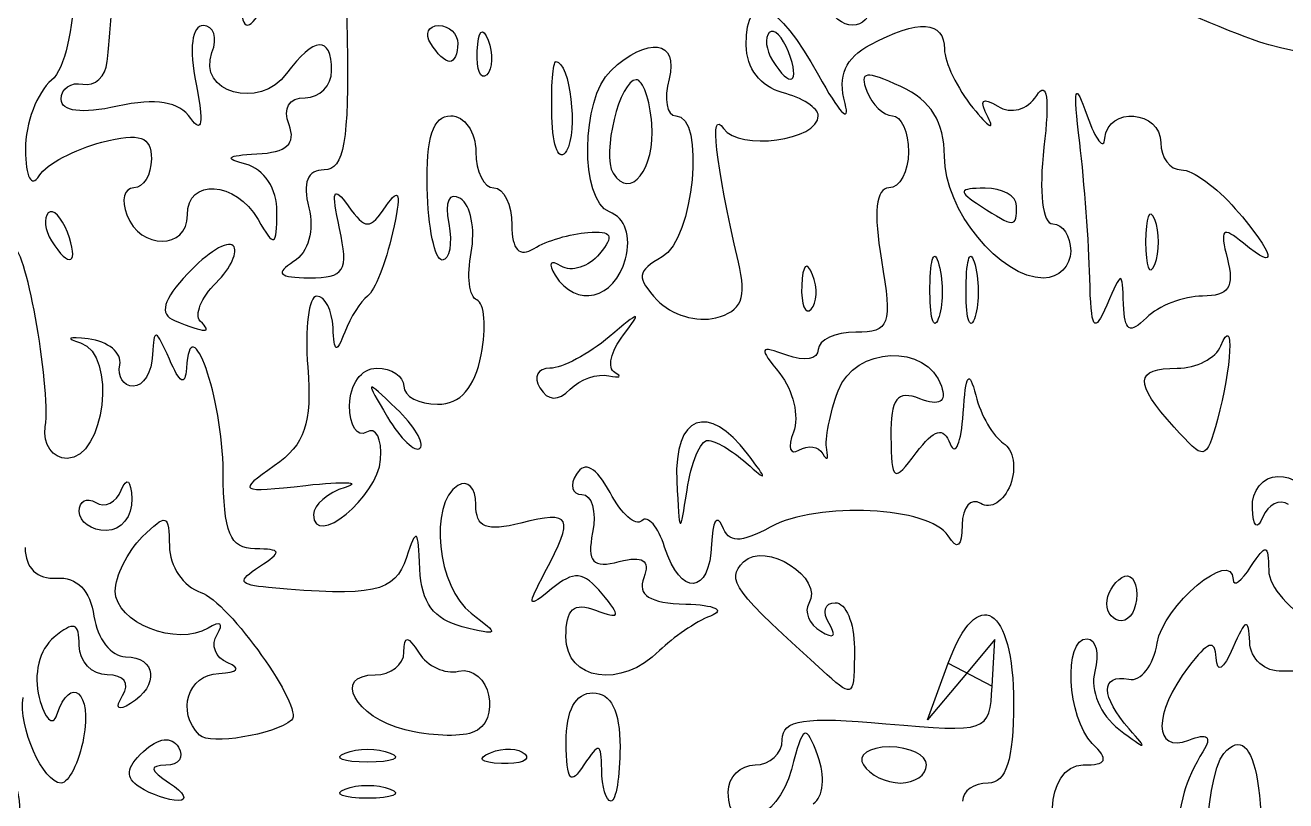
# Model space of a CAD drawing. Extents: x 0 to 213, y 0 to 77.
# Drawn here: x 35.63 to 60.3, y 46.57 to 61.74 of the extents above; entities that cross this region are included whole.
import ezdxf

# ---------------------------------------------------------------- set-up
doc = ezdxf.new("R2010")
doc.units = 0
doc.layers.get('0').update_dxf_attribs({"linetype": 'CONTINUOUS'})

msp = doc.modelspace()

# ---------------------------------------------------------------- linework, layer by layer
at = {"color": 7}
for points in [[(43.568056, 61.383333), (43.568056, 61.383333)], [(44.477875, 61.236341), (44.477853, 61.236341)], [(50.568959, 61.222159), (50.568959, 61.222159)], [(45.938993, 59.951047), (45.938993, 59.951047)], [(47.895437, 59.813317), (47.895437, 59.813317)], [(55.033333, 58.208333), (55.033333, 58.208333)], [(57.736415, 57.94375), (57.736415, 57.94375)], [(36.457848, 57.694381), (36.457848, 57.694381)], [(51.040964, 56.863368), (51.040987, 56.863368)], [(56.465357, 56.797222), (56.465357, 56.797222)], [(53.338214, 56.620833), (53.338219, 56.620833)], [(54.043769, 56.620833), (54.043775, 56.620833)], [(39.05754, 55.957276), (39.05754, 55.957275)], [(47.050627, 54.887191), (47.050627, 54.887195)], [(42.890271, 54.247983), (42.890271, 54.247983)], [(58.117102, 53.880901), (58.117102, 53.880901)], [(48.989, 53.622222), (48.988988, 53.622222)], [(36.688889, 52.231931), (36.688889, 52.231931)], [(59.647297, 52.299306), (59.647297, 52.299306)], [(56.797222, 50.426402), (56.797222, 50.426402)], [(54.554569, 48.811544), (54.604974, 49.72649), (53.94837, 48.940328), (53.291765, 48.154167), (53.697291, 49.265101)], [(51.329167, 49.036111), (51.329167, 49.036111)], [(43.065042, 47.958473), (43.065042, 47.958474)], [(39.044623, 47.856307), (39.044623, 47.856295)], [(41.892361, 47.50586), (41.892361, 47.50586)], [(44.736633, 47.513192), (44.736631, 47.513198)], [(46.914043, 47.184028), (46.914043, 47.184028)], [(53.269444, 47.272222), (53.269444, 47.272222)], [(37.874454, 46.836652), (37.874454, 46.836652)], [(41.892361, 46.800304), (41.892361, 46.800304)]]:
    msp.add_lwpolyline(points, close=True, dxfattribs=at)
for points in [[(59.972222, 61.357304), (59.099097, 61.593349), (55.209722, 63.349238), (51.329167, 65.25928)], [(36.247917, 63.619615), (36.770036, 63.937829), (36.675167, 61.105558), (36.149082, 60.668946)], [(41.159752, 63.852778), (41.246896, 61.590003), (41.333183, 61.394886), (41.627778, 62.794444)], [(41.627778, 62.794444), (41.836388, 63.785514), (41.896837, 63.524456), (41.934116, 61.471528)], [(58.919943, 62.677098), (60.996506, 61.83452), (65.593116, 61.53368), (68.179059, 62.071106)], [(49.741658, 61.350306), (49.741658, 62.48347), (50.352424, 62.231057), (51.155569, 60.765972)], [(37.236039, 61.030556), (37.264063, 61.321597), (37.311158, 61.846904), (37.340712, 62.197903)], [(39.863889, 62.068069), (39.863889, 61.560622), (40.116749, 61.672442), (40.351273, 62.2836)], [(52.211111, 62.265278), (52.211111, 61.666202), (51.658687, 61.555716), (51.329167, 62.088889)], [(39.119231, 61.736111), (38.890956, 61.736111), (38.835894, 61.297452), (38.975318, 60.589583)], [(39.287046, 61.209918), (39.398101, 61.499324), (39.322587, 61.736111), (39.119231, 61.736111)], [(43.568056, 61.383333), (43.448139, 61.577361), (43.518145, 61.736111), (43.723622, 61.736111)], [(43.723622, 61.736111), (43.929102, 61.736111), (44.097222, 61.577361), (44.097222, 61.383333)], [(44.477853, 61.236341), (44.494786, 61.647307), (44.578372, 61.7309), (44.690987, 61.449478)], [(50.568959, 61.222159), (50.454063, 61.521569), (50.284397, 61.690881), (50.191927, 61.598408)], [(52.170957, 61.361848), (53.109825, 61.864312), (53.622222, 61.833427), (53.622222, 61.274371)], [(70.379167, 61.750557), (67.543753, 60.829577), (62.61341, 60.643272), (59.972222, 61.357304)], [(41.627778, 60.854167), (41.627778, 61.548083), (41.280317, 61.525457), (40.747544, 60.796847)], [(41.934116, 61.471528), (41.970153, 59.486911), (41.8694, 58.913889), (41.484415, 58.913889)], [(44.690987, 61.449478), (44.792892, 61.194817), (44.780361, 60.890546), (44.66316, 60.77332)], [(47.091507, 60.854167), (47.814859, 61.536673), (48.430172, 61.449634), (48.232255, 60.692802)], [(50.191927, 61.598408), (50.099454, 61.505935), (50.128435, 61.260963), (50.256327, 61.054026)], [(40.747544, 60.796847), (40.222399, 60.078669), (38.987024, 60.428069), (39.287046, 61.209918)], [(43.941653, 61.030556), (43.856092, 61.030556), (43.687972, 61.189306), (43.568056, 61.383333)], [(44.097222, 61.383333), (44.097222, 61.189306), (44.027217, 61.030556), (43.941653, 61.030556)], [(44.66316, 60.77332), (44.545933, 60.656096), (44.462556, 60.864455), (44.477875, 61.236341)], [(50.447214, 60.427217), (50.02508, 60.537608), (49.741658, 60.908411), (49.741658, 61.350306)], [(50.256327, 61.054026), (50.604183, 60.491183), (50.807499, 60.600527), (50.568959, 61.222159)], [(51.676213, 60.21532), (51.531512, 60.761572), (51.676303, 61.097118), (52.170957, 61.361848)], [(53.622222, 61.274371), (53.622222, 61.020414), (53.872119, 60.504476), (54.177551, 60.127843)], [(36.760604, 60.589583), (36.994081, 60.541076), (37.208023, 60.739514), (37.236039, 61.030556)], [(45.938993, 59.951047), (45.922116, 60.544777), (45.958551, 61.030556), (46.019949, 61.030556)], [(46.019949, 61.030556), (46.293605, 61.030556), (46.454907, 59.656642), (46.224938, 59.284544)], [(41.10968, 60.325), (41.394634, 60.325), (41.627778, 60.563125), (41.627778, 60.854167)], [(47.065796, 58.092285), (46.485525, 58.314957), (46.504005, 60.299833), (47.091507, 60.854167)], [(48.232255, 60.692802), (48.12862, 60.296483), (48.187712, 59.972222), (48.363573, 59.972222)], [(51.155569, 60.765972), (51.554439, 60.038368), (51.788729, 59.790574), (51.676213, 60.21532)], [(52.766598, 60.542672), (52.079931, 60.860967), (51.952062, 60.844009), (52.101538, 60.454477)], [(36.149082, 60.668946), (35.863894, 60.432261), (35.632985, 59.821484), (35.635957, 59.311665)], [(36.336111, 60.29697), (36.336111, 60.506414), (36.527133, 60.63809), (36.760604, 60.589583)], [(38.975318, 60.589583), (39.124752, 59.830901), (39.089471, 59.604983), (38.871031, 59.921737)], [(47.5892, 60.677778), (47.269561, 60.677778), (46.908822, 59.21648), (47.137227, 58.846913)], [(47.895437, 59.813317), (47.856086, 60.288771), (47.71828, 60.677778), (47.5892, 60.677778)], [(52.101538, 60.454477), (52.203322, 60.189237), (52.428363, 59.972222), (52.601633, 59.972222)], [(53.619471, 59.178472), (53.617777, 59.857831), (53.361912, 60.266723), (52.766598, 60.542672)], [(55.428879, 60.367998), (55.630278, 60.677203), (55.681304, 60.308426), (55.569064, 59.354861)], [(56.269145, 59.443056), (56.136311, 60.561887), (56.166368, 60.671492), (56.414255, 59.972222)], [(37.438513, 60.15829), (36.735131, 60.003801), (36.336111, 60.053997), (36.336111, 60.29697)], [(38.871031, 59.921737), (38.644139, 60.250741), (38.19621, 60.324708), (37.438513, 60.15829)], [(40.794646, 59.795833), (40.670957, 60.11817), (40.794082, 60.325), (41.10968, 60.325)], [(51.152769, 59.972222), (51.152769, 60.12099), (50.835269, 60.325738), (50.447214, 60.427217)], [(54.47582, 59.938535), (54.297535, 60.28218), (54.355659, 60.349409), (54.665488, 60.157922)], [(54.665488, 60.157922), (54.925369, 59.997308), (55.244664, 60.085174), (55.428879, 60.367998)], [(43.499021, 58.561111), (43.477347, 59.546373), (43.61616, 59.972222), (43.958993, 59.972222)], [(43.958993, 59.972222), (44.229045, 59.972222), (44.45, 59.654722), (44.45, 59.266667)], [(46.224938, 59.284544), (46.08298, 59.054852), (45.956065, 59.350681), (45.938993, 59.951047)], [(48.363573, 59.972222), (48.948676, 59.972222), (48.717714, 57.557081), (48.099523, 57.211126)], [(49.590424, 57.111234), (49.134457, 59.067568), (49.014925, 60.136666), (49.298643, 59.720903)], [(49.298643, 59.720903), (49.600477, 59.278595), (51.152769, 59.489002), (51.152769, 59.972222)], [(52.601633, 59.972222), (52.774901, 59.972222), (52.916667, 59.654722), (52.916667, 59.266667)], [(54.177551, 60.127843), (54.482977, 59.75121), (54.617205, 59.666021), (54.47582, 59.938535)], [(56.414255, 59.972222), (56.586205, 59.487153), (56.742719, 59.288715), (56.762057, 59.53125)], [(56.762057, 59.53125), (56.812406, 60.162615), (57.855556, 60.078481), (57.855556, 59.443056)], [(40.166217, 59.225744), (40.75207, 59.254577), (40.937719, 59.422992), (40.794646, 59.795833)], [(47.137227, 58.846913), (47.472704, 58.304096), (47.968086, 58.935501), (47.895437, 59.813317)], [(37.133395, 59.45333), (37.886925, 59.642454), (38.1, 59.570855), (38.1, 59.128522)], [(35.635957, 59.311665), (35.639146, 58.769491), (35.750413, 58.556158), (35.904074, 58.797725)], [(35.904074, 58.797725), (36.048569, 59.024876), (36.601764, 59.319898), (37.133395, 59.45333)], [(39.952083, 59.023488), (39.508187, 59.13949), (39.568354, 59.19632), (40.166217, 59.225744)], [(44.45, 59.266667), (44.45, 58.878611), (44.60875, 58.561111), (44.802778, 58.561111)], [(52.916667, 59.266667), (52.916667, 58.878611), (52.743964, 58.561111), (52.532878, 58.561111)], [(55.569064, 59.354861), (55.466214, 58.481031), (55.53841, 57.855556), (55.742129, 57.855556)], [(56.465357, 56.797222), (56.449581, 57.476319), (56.361288, 58.666944), (56.269145, 59.443056)], [(57.855556, 59.443056), (57.855556, 59.152014), (58.035373, 58.913889), (58.255146, 58.913889)], [(38.1, 59.128522), (38.1, 58.816446), (37.946231, 58.561111), (37.758291, 58.561111)], [(40.558717, 58.094272), (40.564898, 58.535158), (40.306546, 58.930857), (39.952083, 59.023488)], [(55.5625, 56.797222), (54.708902, 56.797222), (53.622448, 58.128706), (53.619471, 59.178472)], [(38.805556, 58.031944), (38.805556, 58.759176), (39.748494, 58.699037), (40.188408, 57.94375)], [(41.484415, 58.913889), (41.153904, 58.913889), (41.053024, 58.666292), (41.182225, 58.172224)], [(58.255146, 58.913889), (58.474923, 58.913889), (58.951173, 58.572099), (59.313479, 58.154355)], [(37.758291, 58.561111), (37.570356, 58.561111), (37.507966, 58.322986), (37.619646, 58.031944)], [(41.782354, 57.767361), (41.618002, 58.520714), (41.655918, 58.619253), (41.952023, 58.208333)], [(42.696827, 58.208333), (42.964811, 58.59846), (42.996886, 58.459419), (42.818897, 57.679167)], [(43.793385, 57.15), (43.648554, 57.15), (43.51609, 57.785), (43.499021, 58.561111)], [(44.148883, 58.352793), (43.926774, 58.490064), (43.835814, 58.297027), (43.919019, 57.864978)], [(44.802778, 58.561111), (44.996806, 58.561111), (45.155556, 58.234242), (45.155556, 57.834736)], [(52.532878, 58.561111), (52.28058, 58.561111), (52.230771, 58.077659), (52.3875, 57.15)], [(54.415972, 58.555709), (53.888375, 58.551092), (53.875551, 58.500584), (54.327778, 58.208333)], [(55.033333, 58.208333), (55.033333, 58.402361), (54.755519, 58.55868), (54.415972, 58.555709)], [(44.358106, 57.297344), (44.445191, 57.752901), (44.35105, 58.227854), (44.148883, 58.352793)], [(36.080816, 58.07063), (35.988343, 57.978157), (36.017324, 57.733185), (36.145216, 57.526249)], [(36.457848, 57.694381), (36.342952, 57.993791), (36.173286, 58.163103), (36.080816, 58.07063)], [(37.619646, 58.031944), (37.883358, 57.344727), (38.805556, 57.344727), (38.805556, 58.031944)], [(40.188408, 57.94375), (40.512069, 57.388063), (40.54906, 57.4031), (40.558717, 58.094272)], [(41.182225, 58.172224), (41.295856, 57.737701), (41.172601, 57.301655), (40.884616, 57.119293)], [(41.952023, 58.208333), (42.290963, 57.737963), (42.373722, 57.737963), (42.696827, 58.208333)], [(47.380085, 57.17158), (47.496772, 57.617809), (47.375343, 57.973495), (47.065796, 58.092285)], [(54.327778, 58.208333), (54.993543, 57.778082), (55.033333, 57.778082), (55.033333, 58.208333)], [(57.736415, 57.94375), (57.638552, 58.186285), (57.558477, 57.987847), (57.558477, 57.502778)], [(59.313479, 58.154355), (60.093541, 57.254939), (60.177988, 56.892838), (59.470809, 57.479743)], [(41.193525, 56.802624), (41.883643, 56.797968), (41.964822, 56.930966), (41.782354, 57.767361)], [(43.919019, 57.864978), (43.99475, 57.47174), (43.93821, 57.15), (43.793385, 57.15)], [(45.155556, 57.834736), (45.155556, 57.348995), (45.299588, 57.197376), (45.590325, 57.377063)], [(55.742129, 57.855556), (55.934373, 57.855556), (56.091667, 57.617431), (56.091667, 57.326389)], [(57.736415, 57.061806), (57.834279, 57.30434), (57.834279, 57.701215), (57.736415, 57.94375)], [(59.470809, 57.479743), (59.05938, 57.821198), (59.003455, 57.765639), (59.15918, 57.170162)], [(36.025317, 53.886806), (36.139656, 54.704415), (35.609143, 57.598956), (35.385872, 57.375687)], [(36.145216, 57.526249), (36.493072, 56.963405), (36.696388, 57.072749), (36.457848, 57.694381)], [(39.700575, 57.430908), (39.59227, 57.53921), (39.192522, 57.293854), (38.812244, 56.885671)], [(42.818897, 57.679167), (42.686114, 57.097083), (42.466971, 56.541458), (42.331911, 56.444444)], [(45.590325, 57.377063), (45.829449, 57.524849), (46.30295, 57.666236), (46.642553, 57.691255)], [(46.642553, 57.691255), (47.115676, 57.726109), (47.169632, 57.627845), (46.873363, 57.270867)], [(57.558477, 57.502778), (57.558477, 57.017708), (57.638552, 56.819271), (57.736415, 57.061806)], [(39.368321, 56.704828), (39.659362, 56.99587), (39.808875, 57.322606), (39.700575, 57.430908)], [(44.472222, 56.368557), (44.322371, 56.423833), (44.271017, 56.841787), (44.358106, 57.297344)], [(46.873363, 57.270867), (46.660709, 57.014635), (46.321432, 56.907146), (46.119407, 57.032003)], [(53.338219, 56.620833), (53.345416, 57.202917), (53.424472, 57.398333), (53.513917, 57.055091)], [(54.043775, 56.620833), (54.050971, 57.202917), (54.130027, 57.398333), (54.219472, 57.055091)], [(56.091667, 57.326389), (56.091667, 57.035347), (55.853542, 56.797222), (55.5625, 56.797222)], [(40.884616, 57.119293), (40.516404, 56.886133), (40.593919, 56.806671), (41.193525, 56.802624)], [(46.119407, 57.032003), (45.906097, 57.163836), (45.857631, 57.088253), (46.003814, 56.851729)], [(46.003814, 56.851729), (46.405636, 56.20156), (47.173055, 56.379911), (47.380085, 57.17158)], [(48.099523, 57.211126), (47.602038, 56.93272), (47.587462, 56.80762), (48.000912, 56.365018)], [(49.145554, 56.018073), (49.654528, 56.151172), (49.756046, 56.400625), (49.590424, 57.111234)], [(51.040987, 56.863368), (50.928372, 57.14479), (50.844777, 57.061197), (50.827853, 56.650231)], [(52.3875, 57.15), (52.602378, 55.878149), (52.553212, 55.738889), (51.889341, 55.738889)], [(53.513917, 57.055091), (53.603358, 56.71185), (53.597477, 56.2356), (53.500822, 55.996758)], [(54.219472, 57.055091), (54.308914, 56.71185), (54.303033, 56.2356), (54.206377, 55.996758)], [(59.15918, 57.170162), (59.301964, 56.624141), (59.181534, 56.444444), (58.672812, 56.444444)], [(38.812244, 56.885671), (38.325349, 56.363049), (38.248184, 56.091915), (38.551386, 55.969056)], [(51.013137, 56.18721), (51.130361, 56.304436), (51.142892, 56.608707), (51.040964, 56.863368)], [(56.797222, 56.268056), (56.548568, 55.689407), (56.488878, 55.784586), (56.465357, 56.797222)], [(57.125204, 56.285694), (57.101074, 56.955563), (57.092466, 56.9551), (56.797222, 56.268056)], [(39.05754, 55.957275), (38.937427, 56.077388), (39.077268, 56.413786), (39.368321, 56.704828)], [(50.827853, 56.650231), (50.812556, 56.278345), (50.89591, 56.069986), (51.013137, 56.18721)], [(53.500822, 55.996758), (53.404203, 55.757916), (53.331023, 56.03875), (53.338214, 56.620833)], [(54.206377, 55.996758), (54.109758, 55.757916), (54.036578, 56.03875), (54.043769, 56.620833)], [(39.505709, 53.004862), (39.500488, 54.457209), (38.856833, 56.271709), (38.786164, 55.033334)], [(41.339107, 56.444444), (41.180334, 56.444444), (41.100005, 55.817777), (41.160593, 55.05185)], [(41.65563, 55.827083), (41.64032, 56.166632), (41.497874, 56.444444), (41.339107, 56.444444)], [(42.331911, 56.444444), (42.196853, 56.347431), (41.995702, 56.029931), (41.884913, 55.738889)], [(44.556214, 55.297917), (44.659866, 55.831493), (44.622074, 56.313281), (44.472222, 56.368557)], [(48.000912, 56.365018), (48.267767, 56.07935), (48.782856, 55.923225), (49.145554, 56.018073)], [(57.573333, 56.021111), (57.244076, 55.691852), (57.144488, 55.750648), (57.125204, 56.285694)], [(58.672812, 56.444444), (58.30093, 56.444444), (57.806167, 56.253944), (57.573333, 56.021111)], [(47.339614, 55.685001), (47.713872, 56.17033), (47.667336, 56.16458), (47.061978, 55.650693)], [(59.033029, 55.474306), (59.297183, 56.128949), (59.244512, 55.02843), (58.963882, 54.029512)], [(38.452778, 55.209723), (38.19352, 55.813049), (38.145999, 55.825828), (38.124796, 55.297917)], [(38.551386, 55.969056), (39.179506, 55.714537), (39.303156, 55.711659), (39.05754, 55.957276)], [(41.884913, 55.738889), (41.724464, 55.31739), (41.677813, 55.335335), (41.65563, 55.827083)], [(36.865278, 55.609488), (36.470683, 55.659201), (36.403997, 55.623523), (36.71397, 55.528532)], [(36.71397, 55.528532), (37.431599, 55.30862), (37.193578, 53.269445), (36.450284, 53.269445)], [(37.482639, 55.100577), (37.531144, 55.331588), (37.253333, 55.560598), (36.865278, 55.609488)], [(47.061978, 55.650693), (46.661987, 55.311144), (46.139413, 55.033332), (45.900707, 55.033332)], [(47.169301, 54.949069), (47.015685, 55.033151), (47.092322, 55.36432), (47.339614, 55.685001)], [(51.889341, 55.738889), (51.484231, 55.738889), (51.152778, 55.585121), (51.152778, 55.397183)], [(51.540373, 54.591908), (51.864204, 55.463059), (53.281961, 55.524948), (53.563537, 54.680224)], [(38.124796, 55.297917), (38.111165, 54.958369), (37.94125, 54.680556), (37.747222, 54.680556)], [(43.703316, 54.327778), (44.147277, 54.327778), (44.430284, 54.649689), (44.556214, 55.297917)], [(50.535417, 55.286845), (49.996482, 55.488822), (49.979086, 55.443172), (50.398497, 54.927488)], [(51.152778, 55.397183), (51.152778, 55.209244), (50.874964, 55.159592), (50.535417, 55.286845)], [(58.178937, 55.033333), (58.550821, 55.033333), (58.935166, 55.231771), (59.033029, 55.474306)], [(37.747222, 54.680556), (37.553194, 54.680556), (37.434131, 54.869565), (37.482639, 55.100577)], [(38.786164, 55.033334), (38.765816, 54.676857), (38.657022, 54.73442), (38.452778, 55.209723)], [(41.160593, 55.05185), (41.247924, 53.947843), (41.112353, 53.548306), (40.506371, 53.12386)], [(41.980556, 54.306958), (41.980556, 54.71744), (42.210685, 55.033333), (42.509722, 55.033333)], [(42.509722, 55.033333), (42.800764, 55.033333), (43.038889, 54.874583), (43.038889, 54.680556)], [(45.900707, 55.033332), (45.662001, 55.033332), (45.573355, 54.86075), (45.703719, 54.649816)], [(53.98807, 54.151389), (54.038638, 54.929523), (54.103516, 55.022923), (54.23312, 54.504167)], [(58.117102, 53.880901), (57.326643, 54.754348), (57.341612, 55.033333), (58.178937, 55.033333)], [(42.890271, 54.247983), (42.282807, 54.829815), (42.275292, 54.822297), (42.721527, 54.079238)], [(46.296693, 54.622246), (46.492468, 54.818017), (46.831735, 54.937243), (47.050627, 54.887191)], [(47.050627, 54.887195), (47.269516, 54.837144), (47.322923, 54.864987), (47.169301, 54.949069)], [(50.398497, 54.927488), (50.662738, 54.602589), (50.783617, 54.088371), (50.667118, 53.784781)], [(43.038889, 54.680556), (43.038889, 54.486528), (43.337881, 54.327778), (43.703316, 54.327778)], [(45.703719, 54.649816), (45.863143, 54.391861), (46.057281, 54.382835), (46.296693, 54.622246)], [(51.317706, 53.445833), (51.277986, 53.639861), (51.378189, 54.155595), (51.540373, 54.591908)], [(53.141191, 54.43688), (52.692571, 54.609031), (52.566389, 54.44463), (52.575107, 53.699345)], [(53.563537, 54.680224), (53.666492, 54.371358), (53.524757, 54.289693), (53.141191, 54.43688)], [(42.311983, 53.785416), (42.129699, 53.672757), (41.980556, 53.907452), (41.980556, 54.306958)], [(49.769666, 53.357639), (48.999541, 54.375386), (48.324, 54.117513), (48.383427, 52.828472)], [(54.23312, 54.504167), (54.330075, 54.116111), (54.572916, 53.69557), (54.772772, 53.569632)], [(42.721527, 54.079238), (42.9784, 53.6515), (43.264506, 53.377467), (43.357312, 53.470277)], [(43.357312, 53.470277), (43.450121, 53.563086), (43.239955, 53.913054), (42.890271, 54.247983)], [(53.735128, 53.552726), (53.83642, 53.299907), (53.950246, 53.569307), (53.98807, 54.151389)], [(58.963882, 54.029512), (58.735637, 53.217068), (58.720299, 53.214376), (58.117102, 53.880901)], [(36.450284, 53.269445), (36.165626, 53.269445), (35.977251, 53.543101), (36.025317, 53.886806)], [(42.587508, 53.248137), (42.618237, 53.656299), (42.494268, 53.898074), (42.311983, 53.785416)], [(50.667118, 53.784781), (50.55062, 53.481191), (50.598677, 53.321409), (50.773909, 53.429709)], [(53.068643, 53.376337), (53.429569, 53.852312), (53.597313, 53.896706), (53.735128, 53.552726)], [(48.583246, 52.652083), (48.664077, 53.18566), (48.846667, 53.622222), (48.989, 53.622222)], [(48.988988, 53.622222), (49.131322, 53.622222), (49.47031, 53.423785), (49.74229, 53.18125)], [(50.773909, 53.429709), (50.949143, 53.538009), (51.15943, 53.506566), (51.241215, 53.359837)], [(52.575107, 53.699345), (52.585493, 52.812699), (52.622749, 52.788308), (53.068643, 53.376337)], [(54.772772, 53.569632), (54.972627, 53.443693), (55.034759, 53.076444), (54.91084, 52.753522)], [(49.74229, 53.18125), (50.162988, 52.806103), (50.167074, 52.832432), (49.769666, 53.357639)], [(51.241215, 53.359837), (51.323003, 53.213107), (51.35742, 53.251806), (51.317706, 53.445833)], [(40.506371, 53.12386), (39.775847, 52.612182), (39.803287, 52.595245), (41.125851, 52.741494)], [(41.275, 52.172832), (41.275, 51.485385), (42.532317, 52.515474), (42.587508, 53.248137)], [(47.076247, 52.600484), (46.808985, 53.099869), (46.581441, 53.225975), (46.419733, 52.964326)], [(37.512851, 52.649885), (37.620637, 52.917243), (37.702566, 52.848139), (37.71937, 52.475694)], [(40.128472, 51.500154), (39.639057, 51.504435), (39.509994, 51.816278), (39.505709, 53.004862)], [(41.125851, 52.741494), (41.886982, 52.82566), (42.231908, 52.808491), (41.892361, 52.703339)], [(44.45, 52.370076), (44.45, 52.693603), (44.29125, 52.860194), (44.097222, 52.740278)], [(46.419733, 52.964326), (46.283615, 52.744086), (46.331254, 52.563888), (46.525592, 52.563888)], [(48.383427, 52.828472), (48.432624, 51.761344), (48.446461, 51.749129), (48.583246, 52.652083)], [(59.647297, 52.299306), (59.631972, 52.638854), (59.857569, 52.916667), (60.148611, 52.916667)], [(60.148611, 52.916667), (60.439653, 52.916667), (60.677778, 52.748548), (60.677778, 52.543069)], [(37.011537, 52.406122), (37.188989, 52.296448), (37.414584, 52.406142), (37.512851, 52.649885)], [(41.892361, 52.703339), (41.552811, 52.598188), (41.275, 52.35946), (41.275, 52.172832)], [(44.097222, 52.740278), (43.521492, 52.384458), (43.695665, 50.737921), (44.361806, 50.239077)], [(46.525592, 52.563888), (46.71993, 52.563888), (46.814517, 52.229401), (46.735786, 51.820584)], [(47.699315, 52.050242), (47.581594, 51.932521), (47.301212, 52.18013), (47.076247, 52.600484)], [(54.91084, 52.753522), (54.786925, 52.4306), (54.525669, 52.265197), (54.330267, 52.38596)], [(36.688889, 52.231931), (36.688889, 52.43741), (36.834081, 52.515796), (37.011537, 52.406122)], [(37.71937, 52.475694), (37.734694, 52.136146), (37.509097, 51.858333), (37.218056, 51.858333)], [(45.331944, 52.0032), (44.655319, 51.833378), (44.45, 51.918788), (44.45, 52.370076)], [(53.694248, 51.753873), (53.329064, 52.328413), (51.156249, 52.434815), (50.211098, 51.924443)], [(54.330267, 52.38596), (54.13487, 52.506723), (53.97257, 52.318347), (53.969598, 51.967348)], [(60.35513, 52.368878), (60.177677, 52.478552), (59.952083, 52.368858), (59.853816, 52.125115)], [(37.218056, 51.858333), (36.927014, 51.858333), (36.688889, 52.026453), (36.688889, 52.231931)], [(37.923611, 51.732341), (38.39398, 52.202711), (38.452778, 52.182955), (38.452778, 51.554527)], [(45.803354, 51.041392), (46.385302, 52.13369), (46.326868, 52.25291), (45.331944, 52.0032)], [(48.145728, 51.532141), (48.017924, 51.934818), (47.817038, 52.167964), (47.699315, 52.050242)], [(49.268809, 51.949346), (49.171462, 52.19033), (49.07928, 52.030312), (49.063964, 51.593749)], [(59.853816, 52.125115), (59.746027, 51.857757), (59.664098, 51.926861), (59.647297, 52.299306)], [(43.356502, 51.105729), (43.326586, 51.896266), (43.287146, 51.929567), (43.091918, 51.329167)], [(46.735786, 51.820584), (46.623111, 51.235519), (46.734374, 51.114366), (47.258814, 51.251488)], [(50.211098, 51.924443), (49.616896, 51.60358), (49.406234, 51.609147), (49.268809, 51.949346)], [(53.969598, 51.967348), (53.965958, 51.536717), (53.876403, 51.467291), (53.694248, 51.753873)], [(37.394444, 50.672582), (37.394444, 50.964408), (37.632569, 51.441299), (37.923611, 51.732341)], [(49.063964, 51.593749), (49.029002, 50.597502), (48.454604, 50.558963), (48.145728, 51.532141)], [(49.691437, 51.24366), (50.114818, 51.667038), (51.27408, 50.928896), (50.966751, 50.431626)], [(59.619453, 51.152772), (59.913972, 51.608507), (59.962175, 51.59894), (59.966829, 51.083828)], [(35.630556, 51.523934), (35.630556, 51.125718), (35.867018, 50.897167), (36.247747, 50.927393)], [(38.452778, 51.554527), (38.452778, 51.165687), (38.730589, 50.757881), (39.070139, 50.648292)], [(40.216667, 51.152778), (40.668891, 51.445028), (40.65607, 51.495538), (40.128472, 51.500154)], [(43.091918, 51.329167), (42.870563, 50.648416), (42.437095, 50.554601), (40.393056, 50.745062)], [(47.258814, 51.251488), (47.723069, 51.372893), (47.868084, 51.277407), (47.737251, 50.936459)], [(57.783645, 49.654242), (57.895304, 50.386171), (59.259843, 51.528775), (59.272091, 50.900602)], [(40.393056, 50.745062), (39.8034, 50.800005), (39.774424, 50.86698), (40.216667, 51.152778)], [(44.185417, 49.976747), (43.62752, 50.117311), (43.381216, 50.452774), (43.356502, 51.105729)], [(46.922535, 50.619886), (46.556213, 51.06128), (46.37313, 51.07909), (45.932937, 50.716156)], [(51.329167, 49.036111), (49.469387, 50.709913), (49.336633, 50.888855), (49.691437, 51.24366)], [(59.272091, 50.900602), (59.275054, 50.748253), (59.431366, 50.86173), (59.619453, 51.152772)], [(59.966829, 51.083828), (59.969651, 50.754866), (60.391153, 50.278616), (60.903172, 50.025494)], [(36.247747, 50.927393), (36.638555, 50.958419), (36.90635, 50.685247), (36.977839, 50.182639)], [(45.932937, 50.716156), (45.460344, 50.326508), (45.444145, 50.367169), (45.803354, 51.041392)], [(47.737251, 50.936459), (47.605417, 50.592906), (47.849638, 50.438928), (48.557394, 50.419371)], [(53.697291, 49.265101), (54.266146, 50.823485), (54.974535, 50.388319), (54.974535, 48.480483)], [(56.797222, 50.426402), (56.797222, 50.608979), (56.929514, 50.840121), (57.091202, 50.940051)], [(57.091202, 50.940051), (57.252895, 51.039981), (57.385187, 50.8906), (57.385187, 50.608093)], [(39.209684, 49.949781), (38.605677, 49.576496), (37.394444, 50.058785), (37.394444, 50.672582)], [(39.070139, 50.648292), (39.612909, 50.473112), (41.105314, 48.372635), (40.84504, 48.15021)], [(46.792952, 50.300501), (47.27897, 50.113998), (47.299795, 50.165318), (46.922535, 50.619886)], [(57.385187, 50.608093), (57.385187, 50.325586), (57.252895, 50.094444), (57.091202, 50.094444)], [(46.213889, 49.779411), (46.213889, 50.323651), (46.368962, 50.463201), (46.792952, 50.300501)], [(48.557394, 50.419371), (49.132465, 50.403479), (49.340742, 50.303387), (49.04241, 50.186285)], [(50.966751, 50.431626), (50.868707, 50.27299), (50.974371, 50.028325), (51.201532, 49.887925)], [(51.362853, 50.039937), (51.224409, 50.263944), (51.279256, 50.447222), (51.484733, 50.447222)], [(51.484733, 50.447222), (51.690214, 50.447222), (51.858333, 50.050347), (51.858333, 49.565278)], [(57.091202, 50.094444), (56.929514, 50.094444), (56.797222, 50.243826), (56.797222, 50.426402)], [(36.688889, 49.608474), (36.688889, 50.058441), (36.583518, 50.093386), (36.19614, 49.771892)], [(36.977839, 50.182639), (37.039934, 49.746077), (37.317821, 49.388889), (37.59537, 49.388889)], [(39.387032, 49.826294), (39.525445, 50.05025), (39.453408, 50.100409), (39.209684, 49.949781)], [(44.361806, 50.239077), (44.923354, 49.818555), (44.907409, 49.794839), (44.185417, 49.976747)], [(49.04241, 50.186285), (48.754834, 50.073407), (48.306934, 49.76844), (48.047075, 49.508581)], [(59.594657, 49.675391), (59.574506, 50.15949), (59.513171, 50.1389), (59.266675, 49.565272)], [(51.201532, 49.887925), (51.459488, 49.728496), (51.520062, 49.785571), (51.362853, 50.039937)], [(36.19614, 49.771892), (35.907655, 49.532472), (35.787048, 49.043054), (35.905192, 48.591267)], [(37.238875, 49.036112), (36.936384, 49.036112), (36.688889, 49.293673), (36.688889, 49.608474)], [(39.597107, 49.270471), (39.353363, 49.368738), (39.25883, 49.618859), (39.387032, 49.826294)], [(43.044291, 49.477072), (43.048468, 49.815291), (43.117618, 49.810952), (43.341203, 49.458448)], [(48.047075, 49.508581), (47.29688, 48.758391), (46.213889, 48.918388), (46.213889, 49.779411)], [(56.515, 47.695556), (56.021252, 48.189303), (55.942665, 49.741667), (56.411416, 49.741667)], [(56.411416, 49.741667), (56.58728, 49.741667), (56.655617, 49.452765), (56.56328, 49.099662)], [(57.229841, 48.947911), (57.467768, 48.899405), (57.716982, 49.217253), (57.783645, 49.654242)], [(58.938693, 49.368115), (58.920603, 49.739223), (58.774028, 49.691589), (58.395949, 49.191726)], [(60.236814, 49.107917), (59.890544, 49.092225), (59.608568, 49.341422), (59.594657, 49.675391)], [(37.59537, 49.388889), (38.20149, 49.388889), (38.261465, 48.824764), (37.692714, 48.473256)], [(42.480326, 49.0361), (42.787533, 49.0361), (43.041319, 49.234536), (43.044291, 49.477072)], [(43.341203, 49.458448), (43.501533, 49.205672), (43.846863, 49.046922), (44.108599, 49.10567)], [(51.858333, 49.565278), (51.858333, 48.595336), (51.839678, 48.576665), (51.329167, 49.036111)], [(59.266675, 49.565272), (59.080592, 49.132236), (58.953908, 49.056084), (58.938693, 49.368115)], [(39.422917, 49.063952), (39.795363, 49.080745), (39.864465, 49.162682), (39.597107, 49.270471)], [(44.108599, 49.10567), (44.726581, 49.244382), (44.980575, 48.117026), (44.379123, 47.904936)], [(56.56328, 49.099662), (56.467612, 48.733823), (56.671509, 48.247949), (57.03728, 47.970149)], [(58.395949, 49.191726), (57.703048, 48.275627), (57.706932, 47.492471), (58.403033, 47.7596)], [(61.206953, 48.997797), (61.012925, 49.07374), (60.576361, 49.123295), (60.236814, 49.107917)], [(36.250951, 48.251461), (36.518904, 49.05532), (36.945008, 48.689529), (36.775232, 47.801389)], [(37.537147, 48.628825), (37.686302, 48.870162), (37.564777, 49.036112), (37.238875, 49.036112)], [(39.044623, 47.856295), (38.585061, 48.315852), (38.810751, 49.036334), (39.422917, 49.063952)], [(43.065042, 47.958474), (42.088173, 48.204055), (41.636707, 49.0361), (42.480326, 49.0361)], [(57.238194, 47.977148), (56.676406, 48.607145), (56.672486, 49.061537), (57.229841, 48.947911)], [(37.692714, 48.473256), (37.440373, 48.317303), (37.381191, 48.376485), (37.537147, 48.628825)], [(46.219291, 47.713194), (46.215763, 48.342756), (46.399659, 48.683333), (46.743056, 48.683333)], [(46.743056, 48.683333), (47.095833, 48.683333), (47.272222, 48.330556), (47.272222, 47.625)], [(52.475694, 48.080123), (54.461526, 47.900457), (54.505225, 47.915833), (54.554569, 48.811544)], [(36.332727, 46.919445), (35.983486, 46.919445), (35.497183, 48.017165), (35.590381, 48.595139)], [(35.905192, 48.591267), (36.016181, 48.166842), (36.171773, 48.013928), (36.250951, 48.251461)], [(54.974535, 48.480483), (54.974535, 47.368889), (54.830644, 46.919444), (54.47477, 46.919444)], [(40.84504, 48.15021), (40.508913, 47.862961), (39.244391, 47.656536), (39.044623, 47.856307)], [(50.447222, 47.767934), (50.447222, 48.157505), (50.881562, 48.224353), (52.475694, 48.080123)], [(59.090278, 47.498934), (59.728244, 48.227909), (59.993488, 46.616569), (59.729946, 43.612963)], [(44.379123, 47.904936), (44.127064, 47.816053), (43.535727, 47.840143), (43.065042, 47.958473)], [(51.145048, 47.448611), (50.904419, 48.091217), (50.858087, 48.067609), (50.625787, 47.184028)], [(57.03728, 47.970149), (57.586739, 47.552839), (57.615667, 47.553846), (57.238194, 47.977148)], [(58.403033, 47.7596), (58.778058, 47.903511), (58.864528, 47.832055), (58.677536, 47.532758)], [(36.775232, 47.801389), (36.682502, 47.31632), (36.483377, 46.919445), (36.332727, 46.919445)], [(37.944002, 47.533292), (38.240744, 47.808622), (38.495478, 47.841309), (38.631337, 47.621486)], [(38.631337, 47.621486), (38.750059, 47.429392), (38.63938, 47.269789), (38.385403, 47.266818)], [(44.736631, 47.513198), (44.991291, 47.615105), (45.295563, 47.602572), (45.41279, 47.485342)], [(46.566667, 47.272222), (46.300184, 46.85987), (46.223501, 46.957214), (46.219291, 47.713194)], [(46.914043, 47.184028), (46.909426, 47.711622), (46.858919, 47.724447), (46.566667, 47.272222)], [(47.272222, 47.625), (47.272222, 47.042917), (47.192847, 46.566667), (47.095833, 46.566667)], [(49.918056, 47.272222), (50.209097, 47.272222), (50.447222, 47.495293), (50.447222, 47.767934)], [(52.543067, 47.625), (52.143561, 47.625), (51.914806, 47.46625), (52.034722, 47.272222)], [(53.269444, 47.272222), (53.269444, 47.46625), (52.942575, 47.625), (52.543067, 47.625)], [(56.338611, 47.272222), (56.80506, 47.272222), (56.844257, 47.366295), (56.515, 47.695556)], [(35.23858, 47.585802), (35.751843, 46.113452), (35.506573, 45.868181), (34.925, 47.272222)], [(37.874454, 46.836652), (37.581563, 47.025518), (37.600436, 47.214513), (37.944002, 47.533292)], [(42.333333, 47.327924), (41.848264, 47.327924), (41.649825, 47.407994), (41.892361, 47.50586)], [(41.892361, 47.50586), (42.134894, 47.603726), (42.531769, 47.603726), (42.774306, 47.50586)], [(42.774306, 47.50586), (43.016839, 47.407994), (42.818403, 47.327924), (42.333333, 47.327924)], [(44.94977, 47.300058), (44.538801, 47.316991), (44.45521, 47.400577), (44.736633, 47.513192)], [(45.41279, 47.485342), (45.530016, 47.368119), (45.321655, 47.284739), (44.94977, 47.300058)], [(51.05404, 46.514583), (51.252301, 46.642102), (51.292514, 47.05481), (51.145048, 47.448611)], [(58.677536, 47.532758), (58.527394, 47.292446), (58.364521, 46.937078), (58.315603, 46.74305)], [(59.002083, 44.327936), (58.602471, 44.08069), (58.684651, 47.035443), (59.090278, 47.498934)], [(38.385403, 47.266818), (38.049846, 47.262895), (38.068261, 47.167938), (38.452778, 46.919444)], [(47.095833, 46.566667), (46.998819, 46.566667), (46.917015, 46.844478), (46.914043, 47.184028)], [(49.388889, 46.743056), (49.388889, 47.034097), (49.627014, 47.272222), (49.918056, 47.272222)], [(50.625787, 47.184028), (50.35931, 46.170441), (49.388889, 45.82447), (49.388889, 46.743056)], [(52.034722, 47.272222), (52.154638, 47.078194), (52.481508, 46.919444), (52.761097, 46.919444)], [(52.761097, 46.919444), (53.040689, 46.919444), (53.269444, 47.078194), (53.269444, 47.272222)], [(56.268056, 45.38076), (55.516199, 45.669276), (55.57599, 47.272222), (56.338611, 47.272222)], [(38.452778, 46.919444), (38.743819, 46.731357), (38.823194, 46.57747), (38.629167, 46.57747)], [(41.892361, 46.800304), (42.134894, 46.898171), (42.531769, 46.898171), (42.774306, 46.800304)], [(54.47477, 46.919444), (54.199894, 46.919444), (53.975, 46.760694), (53.975, 46.566667)], [(38.629167, 46.57747), (38.435139, 46.57747), (38.095518, 46.694101), (37.874454, 46.836652)], [(42.333333, 46.622369), (41.848264, 46.622369), (41.649825, 46.702438), (41.892361, 46.800304)], [(42.774306, 46.800304), (43.016839, 46.702438), (42.818403, 46.622369), (42.333333, 46.622369)], [(58.315603, 46.74305), (57.815243, 44.758542), (57.568197, 43.978525), (57.533472, 44.273605)]]:
    msp.add_open_spline(points, degree=3, dxfattribs=at)

doc.saveas('drawing.dxf')
